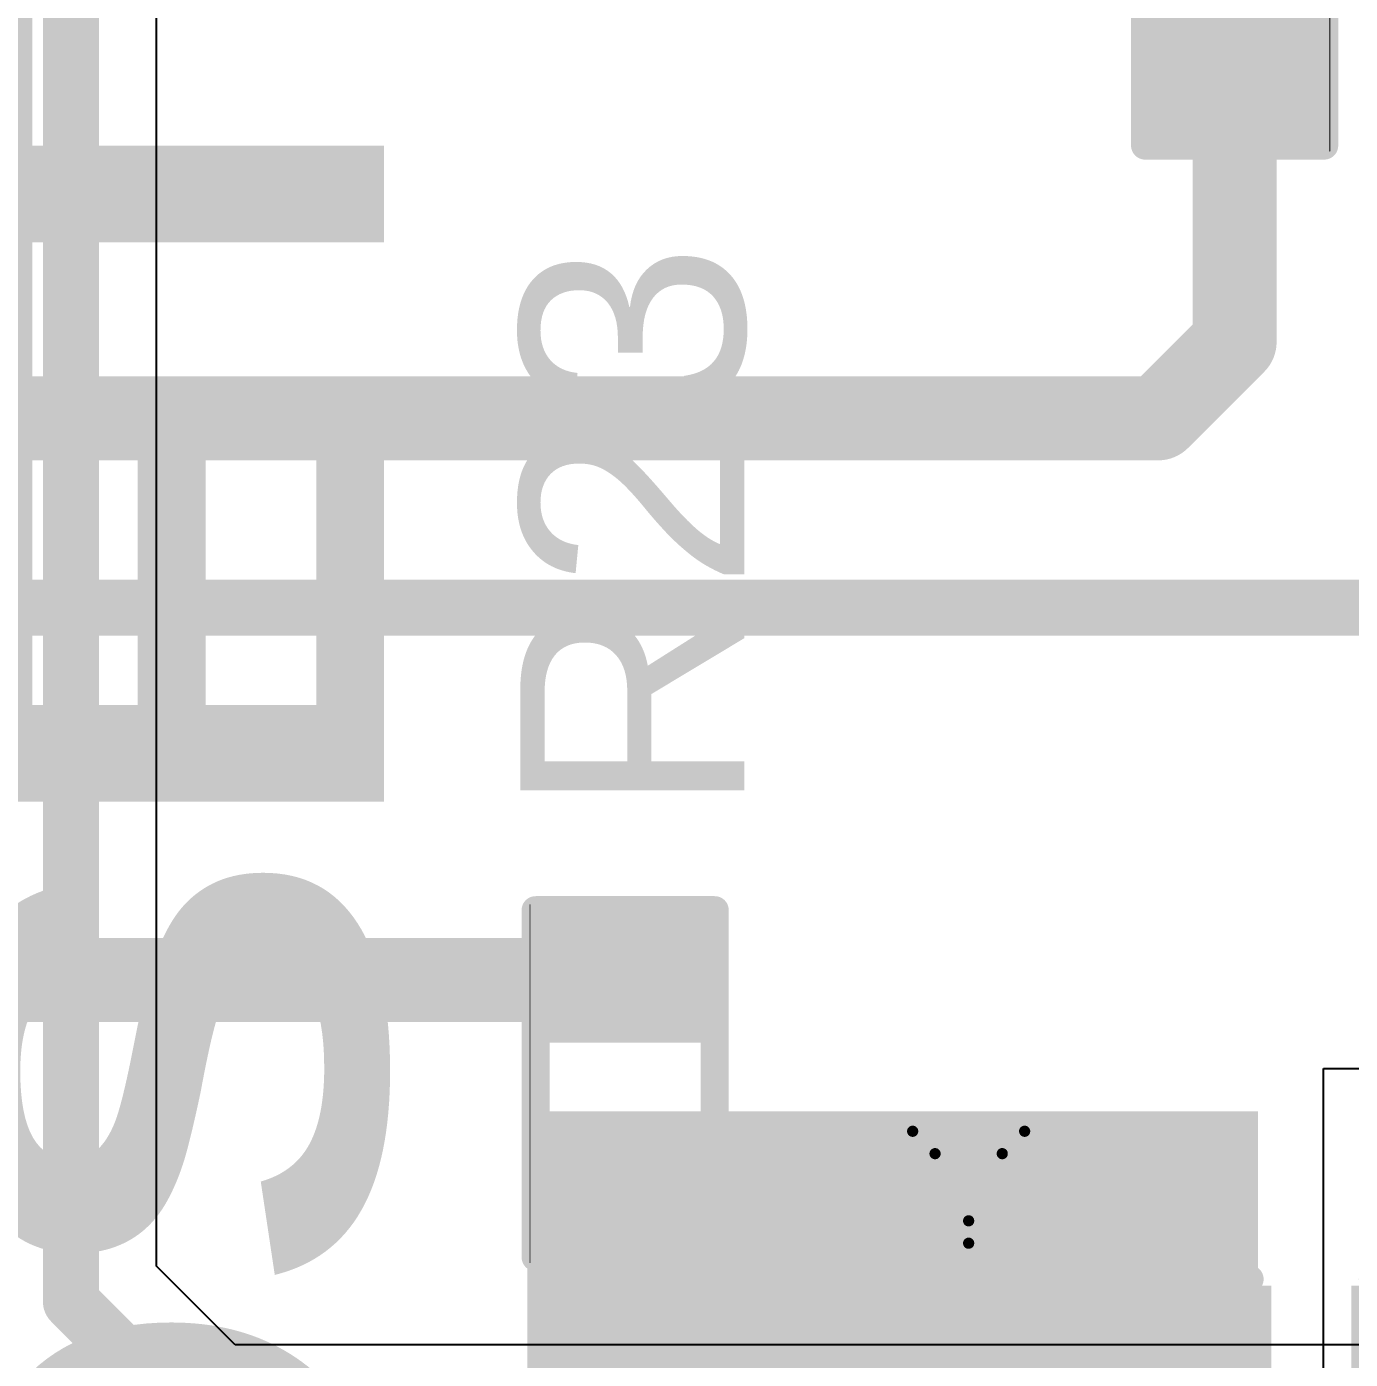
# Model space of a CAD drawing. Header units: inches. Extents: x -1 to 208, y -10 to 150.
# Drawn here: x 6.61 to 12.61, y 36.47 to 42.51 of the extents above; entities that cross this region are included whole.
import ezdxf

# ---------------------------------------------------------------- set-up
doc = ezdxf.new("R2010")
doc.units = ezdxf.units.IN
for name, color, linetype in [('Bottom Layer', 5, 'Continuous'), ('Drill Drawing', 1, 'Continuous'), ('Top Layer', 1, 'Continuous'), ('Top Overlay', 2, 'Continuous'), ('Top Paste', 8, 'Continuous'), ('Top Solder', 216, 'Continuous'), ('Via Holes', 16, 'Continuous')]:
    doc.layers.add(name, color=color, linetype=linetype)
doc.styles.add('Arial', font='', dxfattribs={"height": 0.2})
doc.styles.add('Arial Black_Bold', font='', dxfattribs={"height": 0.2})
doc.styles.get('Arial').set_extended_font_data('Arial')
doc.styles.get('Arial Black_Bold').set_extended_font_data('Arial Black', bold=True)

# ---------------------------------------------------------------- blocks, each defined once
blk = doc.blocks.new('R___0402_48')
at = {"layer": 'Top Layer'}
for points in [[(-0.6985, -0.3175), (-0.6985, 0.3175), (-0.2412999999999999, 0.3175), (-0.2413, -0.3175)], [(0.2412999999999999, -0.3175), (0.2413, 0.3175), (0.6985, 0.3175), (0.6985, -0.3175)]]:
    blk.add_hatch(color=1, dxfattribs=at).paths.add_polyline_path(points)
at = {"layer": 'Top Paste'}
for points in [[(-0.6985, -0.3175), (-0.6985, 0.3175), (-0.2412999999999999, 0.3175), (-0.2413, -0.3175)], [(0.2412999999999999, -0.3175), (0.2413, 0.3175), (0.6985, 0.3175), (0.6985, -0.3175)]]:
    blk.add_hatch(color=8, dxfattribs=at).paths.add_polyline_path(points)
at = {"layer": 'Top Solder'}
for points in [[(-0.75350116, -0.37250116), (-0.75350116, 0.37250116), (-0.1862988399999999, 0.37250116), (-0.18629884, -0.37250116)], [(0.1862988399999999, -0.37250116), (0.18629884, 0.37250116), (0.75350116, 0.37250116), (0.75350116, -0.37250116)]]:
    blk.add_hatch(color=216, dxfattribs=at).paths.add_polyline_path(points)
at = {"layer": 'Top Overlay'}
for points in [[(-0.7874, 0.4064, 0.127, 0.127, 0), (-0.7874, -0.4064, 0.127, 0.127, 0)], [(-0.7874, 0.4064, 0.127, 0.127, 0), (0.7874, 0.4064, 0.127, 0.127, 0)], [(0.7874, 0.4064, 0.127, 0.127, 0), (0.7874, -0.4064, 0.127, 0.127, 0)], [(-0.7874, -0.4064, 0.127, 0.127, 0), (0.7874, -0.4064, 0.127, 0.127, 0)], [(-0.8128, -0.4318, 0.0032258, 0.0032258, 0), (0.8128, -0.4318, 0.0032258, 0.0032258, 0)]]:
    blk.add_lwpolyline(points, format="xyseb", dxfattribs=at)
for points in [[(-0.8191499999999999, 0.4064, 0.0635, 0.0635, 1), (-0.7556499999999999, 0.4064, 0.0635, 0.0635, 1)], [(-0.8191499999999999, 0.4064, 0.0635, 0.0635, 1), (-0.7556499999999999, 0.4064, 0.0635, 0.0635, 1)], [(0.7556499999999999, 0.4064, 0.0635, 0.0635, 1), (0.8191499999999999, 0.4064, 0.0635, 0.0635, 1)], [(0.7556499999999999, 0.4064, 0.0635, 0.0635, 1), (0.8191499999999999, 0.4064, 0.0635, 0.0635, 1)], [(-0.8191499999999999, -0.4064, 0.0635, 0.0635, 1), (-0.7556499999999999, -0.4064, 0.0635, 0.0635, 1)], [(-0.8191499999999999, -0.4064, 0.0635, 0.0635, 1), (-0.7556499999999999, -0.4064, 0.0635, 0.0635, 1)], [(0.7556499999999999, -0.4064, 0.0635, 0.0635, 1), (0.8191499999999999, -0.4064, 0.0635, 0.0635, 1)], [(0.7556499999999999, -0.4064, 0.0635, 0.0635, 1), (0.8191499999999999, -0.4064, 0.0635, 0.0635, 1)], [(-0.81360518, -0.4318, 0.0016129, 0.0016129, 1), (-0.8119948199999999, -0.4318, 0.0016129, 0.0016129, 1)], [(0.8119948199999999, -0.4318, 0.0016129, 0.0016129, 1), (0.81360518, -0.4318, 0.0016129, 0.0016129, 1)]]:
    blk.add_lwpolyline(points, format="xyseb", close=True, dxfattribs=at)
blk = doc.blocks.new('R___0402_55')
at = {"layer": 'Top Layer'}
for points in [[(-0.6985, -0.3175), (-0.6985, 0.3174999999999999), (-0.2413000000000001, 0.3175), (-0.2412999999999999, -0.3174999999999999)], [(0.2413000000000001, -0.3175), (0.2412999999999999, 0.3174999999999999), (0.6985, 0.3175), (0.6985, -0.3174999999999999)]]:
    blk.add_hatch(color=1, dxfattribs=at).paths.add_polyline_path(points)
at = {"layer": 'Top Paste'}
for points in [[(-0.6985, -0.3175), (-0.6985, 0.3174999999999999), (-0.2413000000000001, 0.3175), (-0.2412999999999999, -0.3174999999999999)], [(0.2413000000000001, -0.3175), (0.2412999999999999, 0.3174999999999999), (0.6985, 0.3175), (0.6985, -0.3174999999999999)]]:
    blk.add_hatch(color=8, dxfattribs=at).paths.add_polyline_path(points)
at = {"layer": 'Top Solder'}
for points in [[(-0.75350116, -0.3725011600000001), (-0.75350116, 0.3725011599999999), (-0.18629884, 0.3725011600000001), (-0.1862988399999999, -0.3725011599999999)], [(0.18629884, -0.3725011600000001), (0.1862988399999999, 0.3725011599999999), (0.75350116, 0.3725011600000001), (0.75350116, -0.3725011599999999)]]:
    blk.add_hatch(color=216, dxfattribs=at).paths.add_polyline_path(points)
at = {"layer": 'Top Overlay'}
for points in [[(0.7874, 0.4064, 0.127, 0.127, 0), (-0.7874, 0.4064, 0.127, 0.127, 0)], [(-0.7874, -0.4064, 0.127, 0.127, 0), (-0.7874, 0.4064, 0.127, 0.127, 0)], [(0.7874, -0.4064, 0.127, 0.127, 0), (0.7874, 0.4064, 0.127, 0.127, 0)], [(0.7874, -0.4064, 0.127, 0.127, 0), (-0.7874, -0.4064, 0.127, 0.127, 0)], [(0.8128, -0.4318, 0.0032258, 0.0032258, 0), (-0.8128, -0.4318, 0.0032258, 0.0032258, 0)]]:
    blk.add_lwpolyline(points, format="xyseb", dxfattribs=at)
for points in [[(-0.8191499999999999, 0.4064, 0.0635, 0.0635, 1), (-0.7556499999999999, 0.4064, 0.0635, 0.0635, 1)], [(-0.8191499999999999, 0.4064, 0.0635, 0.0635, 1), (-0.7556499999999999, 0.4064, 0.0635, 0.0635, 1)], [(0.7556499999999999, 0.4064, 0.0635, 0.0635, 1), (0.8191499999999999, 0.4064, 0.0635, 0.0635, 1)], [(0.7556499999999999, 0.4064, 0.0635, 0.0635, 1), (0.8191499999999999, 0.4064, 0.0635, 0.0635, 1)], [(-0.8191499999999999, -0.4064, 0.0635, 0.0635, 1), (-0.7556499999999999, -0.4064, 0.0635, 0.0635, 1)], [(-0.8191499999999999, -0.4064, 0.0635, 0.0635, 1), (-0.7556499999999999, -0.4064, 0.0635, 0.0635, 1)], [(0.7556499999999999, -0.4064, 0.0635, 0.0635, 1), (0.8191499999999999, -0.4064, 0.0635, 0.0635, 1)], [(0.7556499999999999, -0.4064, 0.0635, 0.0635, 1), (0.8191499999999999, -0.4064, 0.0635, 0.0635, 1)], [(-0.81360518, -0.4318, 0.0016129, 0.0016129, 1), (-0.8119948199999999, -0.4318, 0.0016129, 0.0016129, 1)], [(0.8119948199999999, -0.4318, 0.0016129, 0.0016129, 1), (0.81360518, -0.4318, 0.0016129, 0.0016129, 1)]]:
    blk.add_lwpolyline(points, format="xyseb", close=True, dxfattribs=at)
blk = doc.blocks.new('C___0402_162')
at = {"layer": 'Top Layer'}
for points in [[(-0.6985, -0.3175), (-0.6985, 0.3175), (-0.2412999999999999, 0.3175), (-0.2413, -0.3175)], [(0.2412999999999999, -0.3175), (0.2413, 0.3175), (0.6985, 0.3175), (0.6985, -0.3175)]]:
    blk.add_hatch(color=1, dxfattribs=at).paths.add_polyline_path(points)
at = {"layer": 'Top Paste'}
for points in [[(-0.6985, -0.3175), (-0.6985, 0.3175), (-0.2412999999999999, 0.3175), (-0.2413, -0.3175)], [(0.2412999999999999, -0.3175), (0.2413, 0.3175), (0.6985, 0.3175), (0.6985, -0.3175)]]:
    blk.add_hatch(color=8, dxfattribs=at).paths.add_polyline_path(points)
at = {"layer": 'Top Solder'}
for points in [[(-0.7584998799999999, -0.37749988), (-0.7584998799999999, 0.37749988), (-0.18130012, 0.37749988), (-0.18130012, -0.37749988)], [(0.18130012, -0.37749988), (0.18130012, 0.37749988), (0.7584998799999999, 0.37749988), (0.7584998799999999, -0.37749988)]]:
    blk.add_hatch(color=216, dxfattribs=at).paths.add_polyline_path(points)
at = {"layer": 'Top Overlay'}
for points in [[(-0.2794, 0.4064, 0.127, 0.127, 0), (-0.7874, 0.4064, 0.127, 0.127, 0)], [(-0.7874, 0.4064, 0.127, 0.127, 0), (-0.7874, -0.4064, 0.127, 0.127, 0)], [(0.7874, 0.4064, 0.127, 0.127, 0), (0.2794, 0.4064, 0.127, 0.127, 0)], [(0.7874, 0.4064, 0.127, 0.127, 0), (0.7874, -0.4064, 0.127, 0.127, 0)], [(-0.2794, -0.4064, 0.127, 0.127, 0), (-0.7874, -0.4064, 0.127, 0.127, 0)], [(0.7874, -0.4064, 0.127, 0.127, 0), (0.2794, -0.4064, 0.127, 0.127, 0)]]:
    blk.add_lwpolyline(points, format="xyseb", dxfattribs=at)
for points in [[(-0.8191499999999999, 0.4064, 0.0635, 0.0635, 1), (-0.7556499999999999, 0.4064, 0.0635, 0.0635, 1)], [(-0.8191499999999999, 0.4064, 0.0635, 0.0635, 1), (-0.7556499999999999, 0.4064, 0.0635, 0.0635, 1)], [(-0.31115, 0.4064, 0.0635, 0.0635, 1), (-0.24765, 0.4064, 0.0635, 0.0635, 1)], [(0.24765, 0.4064, 0.0635, 0.0635, 1), (0.31115, 0.4064, 0.0635, 0.0635, 1)], [(0.7556499999999999, 0.4064, 0.0635, 0.0635, 1), (0.8191499999999999, 0.4064, 0.0635, 0.0635, 1)], [(0.7556499999999999, 0.4064, 0.0635, 0.0635, 1), (0.8191499999999999, 0.4064, 0.0635, 0.0635, 1)], [(-0.8191499999999999, -0.4064, 0.0635, 0.0635, 1), (-0.7556499999999999, -0.4064, 0.0635, 0.0635, 1)], [(-0.8191499999999999, -0.4064, 0.0635, 0.0635, 1), (-0.7556499999999999, -0.4064, 0.0635, 0.0635, 1)], [(-0.31115, -0.4064, 0.0635, 0.0635, 1), (-0.24765, -0.4064, 0.0635, 0.0635, 1)], [(0.24765, -0.4064, 0.0635, 0.0635, 1), (0.31115, -0.4064, 0.0635, 0.0635, 1)], [(0.7556499999999999, -0.4064, 0.0635, 0.0635, 1), (0.8191499999999999, -0.4064, 0.0635, 0.0635, 1)], [(0.7556499999999999, -0.4064, 0.0635, 0.0635, 1), (0.8191499999999999, -0.4064, 0.0635, 0.0635, 1)]]:
    blk.add_lwpolyline(points, format="xyseb", close=True, dxfattribs=at)

msp = doc.modelspace()

# ---------------------------------------------------------------- hatches: boundary and pattern name
at = {"layer": 'Bottom Layer'}
h = msp.add_hatch(color=5, dxfattribs=at)
edge = h.paths.add_edge_path()
edge.add_arc((10.8799249, 37.2474236), 0.2999994, 0, 360)
at = {"layer": 'Top Layer'}
for points in [[(8.87714252, 37.59199745999999), (8.87714252, 33.93555569999999), (12.19280264, 33.93555569999999), (12.19280264, 37.59199745999999)], [(8.87713744, 34.330259), (9.779, 34.330259), (9.779, 37.4760236), (8.87713744, 37.4760236)]]:
    msp.add_hatch(color=1, dxfattribs=at).paths.add_polyline_path(points)
h = msp.add_hatch(color=1, dxfattribs=at)
edge = h.paths.add_edge_path()
edge.add_arc((10.8799249, 37.2474236), 0.2999994, 0, 360)
at = {"layer": 'Via Holes'}
h = msp.add_hatch(color=7, dxfattribs=at)
edge = h.paths.add_edge_path()
edge.add_arc((10.8799249, 37.2474236), 0.1499997, 0, 360)

# ---------------------------------------------------------------- linework, layer by layer
at = {"layer": 'Bottom Layer'}
for p, q in [((7.19566506, 36.88893054), (7.19566506, 56.41166264)), ((7.551930539999999, 36.53266505999999), (7.19566506, 36.88893054)), ((14.9719919, 36.53266505999999), (7.551930539999999, 36.53266505999999))]:
    msp.add_line(p, q, dxfattribs=at)
for points in [[(6.8072, 36.72802408, 0.254, 0.254, 0), (6.8072, 57.0590807, 0.254, 0.254, 0)], [(6.8072, 36.72802408, 0.254, 0.254, 0), (7.391024079999999, 36.1442, 0.254, 0.254, 0)]]:
    msp.add_lwpolyline(points, format="xyseb", dxfattribs=at)
msp.add_lwpolyline([(6.7437, 36.72802408, 0.127, 0.127, 1), (6.8707, 36.72802408, 0.127, 0.127, 1)], format="xyseb", close=True, dxfattribs=at)
msp.add_lwpolyline([(6.7437, 36.72802408, 0.127, 0.127, 1), (6.8707, 36.72802408, 0.127, 0.127, 1)], format="xyseb", close=True, dxfattribs=at)
at = {"layer": 'Drill Drawing'}
for points in [[(10.6259249, 37.5014236, 0.0508, 0.0508, 0), (11.1339249, 37.5014236, 0.0508, 0.0508, 0)], [(10.6259249, 37.5014236, 0.0508, 0.0508, 0), (10.8799249, 36.9934236, 0.0508, 0.0508, 0)], [(10.8799249, 36.9934236, 0.0508, 0.0508, 0), (11.1339249, 37.5014236, 0.0508, 0.0508, 0)], [(10.7275249, 37.3998236, 0.0508, 0.0508, 0), (11.0323249, 37.3998236, 0.0508, 0.0508, 0)], [(10.7275249, 37.3998236, 0.0508, 0.0508, 0), (10.8799249, 37.0950236, 0.0508, 0.0508, 0)], [(10.8799249, 37.0950236, 0.0508, 0.0508, 0), (11.0323249, 37.3998236, 0.0508, 0.0508, 0)]]:
    msp.add_lwpolyline(points, format="xyseb", dxfattribs=at)
for points in [[(10.6132249, 37.5014236, 0.0254, 0.0254, 1), (10.6386249, 37.5014236, 0.0254, 0.0254, 1)], [(10.6132249, 37.5014236, 0.0254, 0.0254, 1), (10.6386249, 37.5014236, 0.0254, 0.0254, 1)], [(11.1212249, 37.5014236, 0.0254, 0.0254, 1), (11.1466249, 37.5014236, 0.0254, 0.0254, 1)], [(11.1212249, 37.5014236, 0.0254, 0.0254, 1), (11.1466249, 37.5014236, 0.0254, 0.0254, 1)], [(10.7148249, 37.3998236, 0.0254, 0.0254, 1), (10.7402249, 37.3998236, 0.0254, 0.0254, 1)], [(10.7148249, 37.3998236, 0.0254, 0.0254, 1), (10.7402249, 37.3998236, 0.0254, 0.0254, 1)], [(11.0196249, 37.3998236, 0.0254, 0.0254, 1), (11.0450249, 37.3998236, 0.0254, 0.0254, 1)], [(11.0196249, 37.3998236, 0.0254, 0.0254, 1), (11.0450249, 37.3998236, 0.0254, 0.0254, 1)], [(10.8672249, 37.0950236, 0.0254, 0.0254, 1), (10.8926249, 37.0950236, 0.0254, 0.0254, 1)], [(10.8672249, 37.0950236, 0.0254, 0.0254, 1), (10.8926249, 37.0950236, 0.0254, 0.0254, 1)], [(10.8672249, 36.9934236, 0.0254, 0.0254, 1), (10.8926249, 36.9934236, 0.0254, 0.0254, 1)], [(10.8672249, 36.9934236, 0.0254, 0.0254, 1), (10.8926249, 36.9934236, 0.0254, 0.0254, 1)]]:
    msp.add_lwpolyline(points, format="xyseb", close=True, dxfattribs=at)
at = {"layer": 'Top Layer'}
for p, q in [((12.48915714, 33.90941402), (12.48915714, 37.78656908)), ((12.48915714, 37.78656908), (16.51347472, 37.78656908))]:
    msp.add_line(p, q, dxfattribs=at)
for points in [[(12.08664588, 41.08269914, 0.3809999999999999, 0.3809999999999999, 0), (12.08664588, 42.29150546, 0.3809999999999999, 0.3809999999999999, 0)], [(11.74023306, 40.73628632, 0.3809999999999999, 0.3809999999999999, 0), (12.08664588, 41.08269914, 0.3809999999999999, 0.3809999999999999, 0)], [(2.15186006, 40.73628632, 0.3809999999999999, 0.3809999999999999, 0), (11.74023306, 40.73628632, 0.3809999999999999, 0.3809999999999999, 0)], [(6.1214, 39.878, 0.254, 0.254, 0), (20.98635884, 39.878, 0.254, 0.254, 0)], [(3.5306, 38.1871728, 0.3809999999999999, 0.3809999999999999, 0), (9.32158664, 38.1871728, 0.3809999999999999, 0.3809999999999999, 0)], [(9.32158664, 38.1871728, 0.3048, 0.3048, 0), (9.321637439999998, 38.1872236, 0.3048, 0.3048, 0)], [(9.32158664, 38.1871728, 0.3048, 0.3048, 0), (9.321637439999998, 38.1871728, 0.3048, 0.3048, 0)]]:
    msp.add_lwpolyline(points, format="xyseb", dxfattribs=at)
for points in [[(11.99139588, 42.29150546, 0.1905, 0.1905, 1), (12.18189588, 42.29150546, 0.1905, 0.1905, 1)], [(11.99139588, 41.08269914, 0.1905, 0.1905, 1), (12.18189588, 41.08269914, 0.1905, 0.1905, 1)], [(11.99139588, 41.08269914, 0.1905, 0.1905, 1), (12.18189588, 41.08269914, 0.1905, 0.1905, 1)], [(11.64498306, 40.73628632, 0.1905, 0.1905, 1), (11.83548306, 40.73628632, 0.1905, 0.1905, 1)], [(11.64498306, 40.73628632, 0.1905, 0.1905, 1), (11.83548306, 40.73628632, 0.1905, 0.1905, 1)], [(9.22633664, 38.1871728, 0.1905, 0.1905, 1), (9.41683664, 38.1871728, 0.1905, 0.1905, 1)], [(9.24538664, 38.1871728, 0.1524, 0.1524, 1), (9.39778664, 38.1871728, 0.1524, 0.1524, 1)], [(9.24538664, 38.1871728, 0.1524, 0.1524, 1), (9.39778664, 38.1871728, 0.1524, 0.1524, 1)], [(9.245437439999998, 38.1872236, 0.1524, 0.1524, 1), (9.397837439999998, 38.1872236, 0.1524, 0.1524, 1)], [(9.245437439999998, 38.1871728, 0.1524, 0.1524, 1), (9.397837439999998, 38.1871728, 0.1524, 0.1524, 1)]]:
    msp.add_lwpolyline(points, format="xyseb", close=True, dxfattribs=at)

# ---------------------------------------------------------------- block references
for name, p, rotation in [('R___0402_48', (12.08664588, 42.76140546), 90), ('R___0402_55', (9.321637439999998, 37.7173236), 270), ('C___0402_162', (12.43410264, 36.42401401999999), 180)]:
    msp.add_blockref(name, p, dxfattribs=dict(rotation=rotation))

# ---------------------------------------------------------------- texts
at = {"layer": 'Top Overlay'}
for s, height, style, p in [('HEADSET', 1.905, 'Arial Black_Bold', (8.2281903, 28.13134836)), ('R23', 1.016, 'Arial', (9.86188528, 38.9320151))]:
    msp.add_text(s, height=height, rotation=90, dxfattribs=dict(at, style=style)).set_placement(p)

doc.saveas('drawing.dxf')
